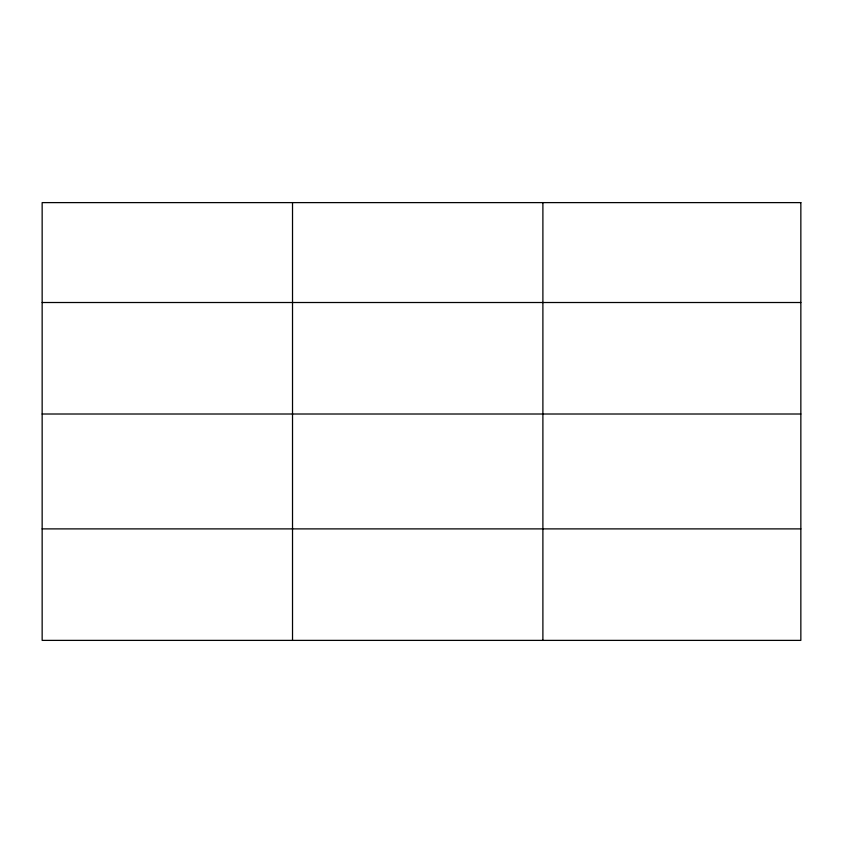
<?xml version="1.0" encoding="UTF-8"?>
<svg xmlns="http://www.w3.org/2000/svg" width="843" height="843" viewBox="0 0 843 843"><rect width="100%" height="100%" fill="white"/><g stroke="black" fill="none" stroke-linecap="round" stroke-linejoin="round"><path stroke-width="1.26" d="M42.15 302.511L800.85 302.511M42.15 414.008L800.85 414.008M42.15 528.888L800.85 528.888M542.892 202.615L542.892 640.385M292.521 202.615L292.521 640.385M800.85 202.615L42.15 202.615L42.15 640.385L800.85 640.385L800.85 202.615"/></g></svg>
